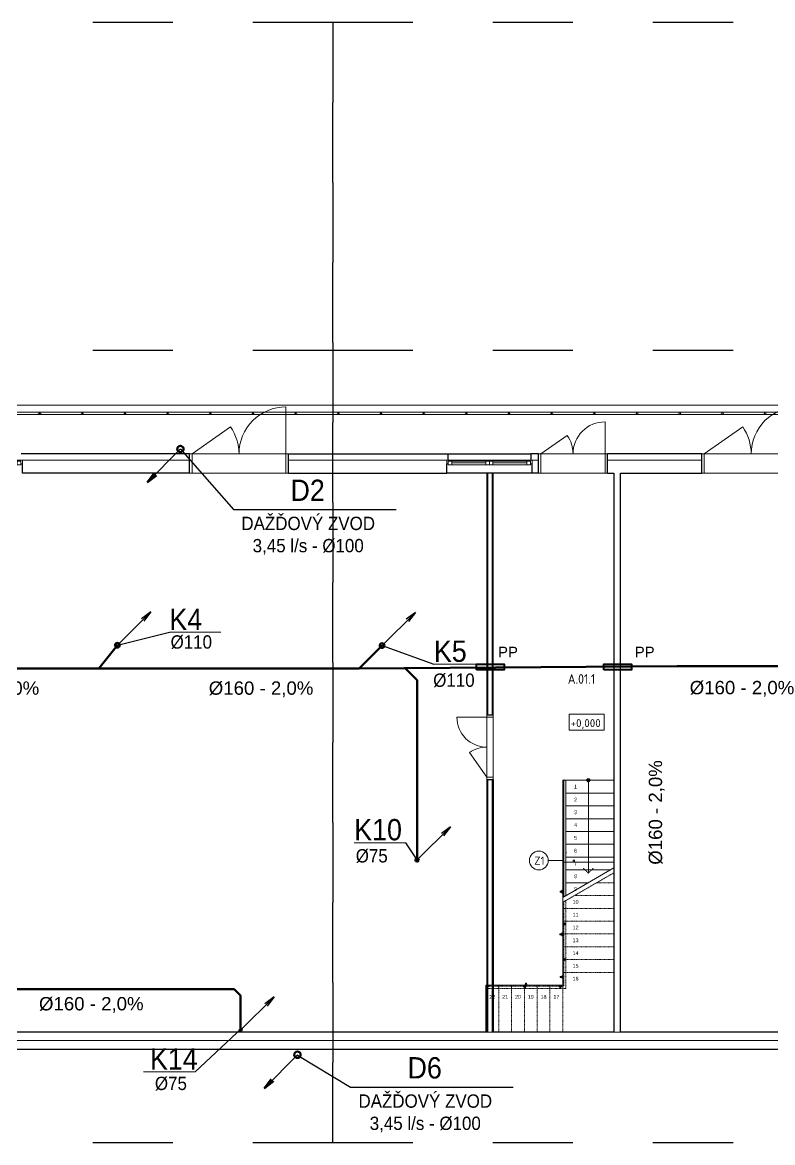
# Model space of a CAD drawing. Header units: millimetres. Extents: x 2377 to 264466, y -28213 to 61616.
# Drawn here: x 21416 to 38992, y -28213 to -1963 of the extents above; entities that cross this region are included whole.
import ezdxf
from ezdxf.lldxf.tags import DXFTag

# ---------------------------------------------------------------- set-up
doc = ezdxf.new("R2010")
doc.units = ezdxf.units.MM
for name, pattern in [('ACAD_ISO04W100', [30.5, 24, -3, 0.5, -3]), ('Bodkočiarkovaná 3mm', [5, 3, -1, 0, -1]), ('Nad rovinou rezu _viditeľná hrana_', [6, 3, -1.5, 0, -1.5]), ('Čiark_ s dvoma bodkami 3mm', [6, 3, -1, 0, -1, 0, -1]), ('Čiarkovaná 3mm', [6, 3, -3])]:
    doc.linetypes.add(name, pattern=pattern)
doc.layers.get('0').update_dxf_attribs({"color": 8})
for name, color, linetype in [('_60992', 7, 'Continuous'), ('IS_Popisy_úseků_Vodovod', 7, 'SOLID'), ('ZT_SMER STUPANIA', 4, 'Continuous'), ('ZTI_popis Pluvia 150', 7, 'Continuous')]:
    doc.layers.add(name, color=color, linetype=linetype)
for name, color, linetype, lineweight in [('_Above_ Cut Marks', 10, 'Čiark_ s dvoma bodkami 3mm', 9), ('_Above_ Handrails', 10, 'Čiark_ s dvoma bodkami 3mm', 9), ('_Above_ Nosing Lines', 10, 'Čiark_ s dvoma bodkami 3mm', 9), ('_Above_ Outlines', 10, 'Čiark_ s dvoma bodkami 3mm', 9), ('_Above_ Railings Cut Line', 10, 'Čiark_ s dvoma bodkami 3mm', 9), ('_Above_ Riser Lines', 10, 'Čiark_ s dvoma bodkami 3mm', 9), ('_Overhead_', 8, 'Nad rovinou rezu _viditeľná hrana_', 9), ('Balusters', 8, 'Continuous', 9), ('Common Edges', 8, 'Continuous', 20), ('Cut Marks', 250, 'Continuous', 20), ('Doors', 8, 'Continuous', 20), ('Floors', 8, 'Continuous', 20), ('Frame_Mullion', 8, 'Continuous', 20), ('Handrails', 8, 'Continuous', 9), ('Nad rovinou rezu', 8, 'Bodkočiarkovaná 3mm', 9), ('Nosing Lines', 8, 'Continuous', 20), ('Outlines', 8, 'Continuous', 20), ('Plan Swing', 8, 'Continuous', 9), ('Railing Tags', 8, 'Continuous', 9), ('Rails', 8, 'Continuous', 9), ('Riser Lines', 8, 'Čiark_ s dvoma bodkami 3mm', 9), ('Roofs', 7, 'Continuous', 9), ('Room Tags', 8, 'Continuous', 9), ('Spot Elevations', 8, 'Continuous', 9), ('Stair Tread_Riser Numbers', 8, 'Continuous', 9), ('Supports', 8, 'Continuous', 9), ('Up Arrows', 8, 'Continuous', 9), ('Walls', 8, 'Continuous', 25), ('Windows', 8, 'Continuous', 20), ('ZTI- PRÍVOD STUDENEJ VODY', 5, 'ACAD_ISO04W100', 50), ('ZTI-popis', 7, 'Continuous', 20), ('ZTI_KANAL', 30, 'Continuous', 50), ('ZTI_pluvia', 4, 'Continuous', 50), ('ZTI_S_KANAL', 30, 'Continuous', 50)]:
    doc.layers.add(name, color=color, linetype=linetype, lineweight=lineweight)
doc.layers.add('NETLAC', color=240, linetype='Čiarkovaná 3mm', plot=False, transparency=0.1)
doc.styles.add('Arial', font='arial.ttf', dxfattribs={"height": 89.296875})
doc.styles.add('ISOCPEUR_3', font='isocpeur.ttf', dxfattribs={"height": 120})
doc.styles.add('ISOCPEUR_4', font='isocpeur.ttf', dxfattribs={"height": 105})
doc.styles.add('ISOCPEUR_5', font='isocpeur.ttf', dxfattribs={"width": 0.9, "height": 187.5})
doc.styles.add('Simplex', font='simplex.shx', dxfattribs={"width": 0.7})
doc.styles.add('Style-Arial', font='arial.ttf')
tags = doc.linetypes.add('SOLID', pattern=[10, 10, 0]).pattern_tags.tags
tags[6:7] = [DXFTag(74, 4), DXFTag(75, 0), DXFTag(340, '0'), DXFTag(46, 0.0), DXFTag(50, 0.0), DXFTag(44, 0.0), DXFTag(45, 0.0)]
tags[4:5] = [DXFTag(74, 4), DXFTag(75, 0), DXFTag(340, '0'), DXFTag(46, 0.0), DXFTag(50, 0.0), DXFTag(44, 0.0), DXFTag(45, 0.0)]

# ---------------------------------------------------------------- blocks, each defined once
blk = doc.blocks.new('Stlpik_montovany_na_celo - Stlpik_montovany_na_celo-4844133-1NP _PRAC_')
at = {"layer": 'Supports'}
for p, q in [((-35, 20), (-35, 15)), ((-35, 20), (35, 20)), ((-35, 15), (-13, 15)), ((-13, -30), (-13, 15)), ((13, 15), (35, 15)), ((13, 15), (13, -30)), ((35, 15), (35, 20)), ((13, -30), (-13, -30))]:
    blk.add_line(p, q, dxfattribs=at)
blk = doc.blocks.new('Stlpik_montovany_na_celo - Stlpik_montovany_na_celo-4844134-1NP _PRAC_')
at = {"layer": 'Supports'}
for p, q in [((-35, 21), (-35, 16)), ((-35, 21), (35, 21)), ((-35, 16), (-13, 16)), ((-13, -29), (-13, 16)), ((13, 16), (35, 16)), ((13, 16), (13, -29)), ((35, 16), (35, 21)), ((13, -29), (-13, -29))]:
    blk.add_line(p, q, dxfattribs=at)
blk = doc.blocks.new('Stlpik_montovany_na_celo - Stlpik_montovany_na_celo-4844135-1NP _PRAC_')
at = {"layer": 'Supports'}
for p, q in [((-35, 22), (-35, 17)), ((-35, 22), (35, 22)), ((-35, 17), (-13, 17)), ((-13, -28), (-13, 17)), ((13, 17), (35, 17)), ((13, 17), (13, -28)), ((35, 17), (35, 22)), ((13, -28), (-13, -28))]:
    blk.add_line(p, q, dxfattribs=at)
blk = doc.blocks.new('Stlpik_montovany_na_celo - Stlpik_montovany_na_celo-4844136-1NP _PRAC_')
at = {"layer": 'Supports'}
for p, q in [((-35, 22), (-35, 17)), ((-35, 22), (35, 22)), ((-35, 17), (-13, 17)), ((-13, -28), (-13, 17)), ((13, 17), (35, 17)), ((13, 17), (13, -28)), ((35, 17), (35, 22)), ((13, -28), (-13, -28))]:
    blk.add_line(p, q, dxfattribs=at)
blk = doc.blocks.new('Stlpik_montovany_na_celo - Stlpik_montovany_na_celo-4844137-1NP _PRAC_')
at = {"layer": 'Supports'}
for p, q in [((-35, 23), (-35, 18)), ((-35, 23), (35, 23)), ((-35, 18), (-13, 18)), ((-13, -27), (-13, 18)), ((13, 18), (35, 18)), ((13, 18), (13, -27)), ((35, 18), (35, 23)), ((13, -27), (-13, -27))]:
    blk.add_line(p, q, dxfattribs=at)
blk = doc.blocks.new('Stlpik_montovany_na_celo - Stlpik_montovany_na_celo-4844138-1NP _PRAC_')
at = {"layer": 'Supports'}
for p, q in [((-35, 24), (-35, 19)), ((-35, 24), (35, 24)), ((-35, 19), (-13, 19)), ((-13, -26), (-13, 19)), ((13, 19), (35, 19)), ((13, 19), (13, -26)), ((35, 19), (35, 24)), ((13, -26), (-13, -26))]:
    blk.add_line(p, q, dxfattribs=at)
blk = doc.blocks.new('Stlpik_montovany_na_celo - Stlpik_montovany_na_celo-4844139-1NP _PRAC_')
at = {"layer": 'Supports'}
for p, q in [((-35, 25), (-35, 20)), ((-35, 25), (35, 25)), ((-35, 20), (-13, 20)), ((-13, -25), (-13, 20)), ((13, 20), (35, 20)), ((13, 20), (13, -25)), ((35, 20), (35, 25)), ((13, -25), (-13, -25))]:
    blk.add_line(p, q, dxfattribs=at)
blk = doc.blocks.new('netlac')
at = {"layer": 'NETLAC', "ltscale": 500}
for p, q in [((83851, 26406), (73351, 26406)), ((73351, 26406), (73351, 5406)), ((83851, 5406), (83851, 26406)), ((83851, 20256), (73351, 20256)), ((73351, 5406), (83851, 5406))]:
    blk.add_line(p, q, dxfattribs=at)
blk = doc.blocks.new('Railing - Railing-4719465-1NP _PRAC_')
at = {"layer": 'Rails'}
for p, q in [((6912, -532), (5938, -532)), ((7912, -532), (6938, -532)), ((8912, -532), (7938, -532)), ((9912, -532), (8938, -532)), ((10912, -532), (9938, -532)), ((11912, -532), (10938, -532)), ((12912, -532), (11938, -532)), ((13912, -532), (12938, -532)), ((14912, -532), (13938, -532)), ((15912, -532), (14938, -532)), ((16912, -532), (15938, -532)), ((17912, -532), (16938, -532)), ((18912, -532), (17938, -532)), ((19912, -532), (18938, -532)), ((20912, -532), (19938, -532)), ((21912, -532), (20938, -532)), ((22912, -532), (21938, -532)), ((23912, -532), (22938, -532)), ((24912, -532), (23938, -532))]:
    blk.add_line(p, q, dxfattribs=at)
blk = doc.blocks.new('Stlpik_montovany_na_celo - Stlpik_montovany_na_celo-3233943-1NP _PRAC_')
at = {"layer": 'Supports'}
for p, q in [((-35, 25), (-35, 20)), ((-35, 25), (35, 25)), ((-35, 20), (-13, 20)), ((-13, -25), (-13, 20)), ((13, 20), (35, 20)), ((13, 20), (13, -25)), ((35, 20), (35, 25)), ((13, -25), (-13, -25))]:
    blk.add_line(p, q, dxfattribs=at)
blk = doc.blocks.new('Stlpik_montovany_na_celo - Stlpik_montovany_na_celo-4876154-1NP _PRAC_')
at = {"layer": 'Supports'}
for p, q in [((-35, 13), (-35, 8)), ((-35, 13), (35, 13)), ((-35, 8), (-13, 8)), ((-13, -37), (-13, 8)), ((13, 8), (35, 8)), ((13, 8), (13, -37)), ((35, 8), (35, 13)), ((13, -37), (-13, -37))]:
    blk.add_line(p, q, dxfattribs=at)
blk = doc.blocks.new('Stlpik_montovany_na_celo - Stlpik_montovany_na_celo-4876155-1NP _PRAC_')
at = {"layer": 'Supports'}
for p, q in [((-35, 10), (-35, 5)), ((-35, 10), (35, 10)), ((-35, 5), (-13, 5)), ((-13, -40), (-13, 5)), ((13, 5), (35, 5)), ((13, 5), (13, -40)), ((35, 5), (35, 10)), ((13, -40), (-13, -40))]:
    blk.add_line(p, q, dxfattribs=at)
blk = doc.blocks.new('Stlpik_montovany_na_celo - Stlpik_montovany_na_celo-4876156-1NP _PRAC_')
at = {"layer": 'Supports'}
for p, q in [((-35, 11), (-35, 6)), ((-35, 11), (35, 11)), ((-35, 6), (-13, 6)), ((-13, -39), (-13, 6)), ((13, 6), (35, 6)), ((13, 6), (13, -39)), ((35, 6), (35, 11)), ((13, -39), (-13, -39))]:
    blk.add_line(p, q, dxfattribs=at)
blk = doc.blocks.new('Stlpik_montovany_na_celo - Stlpik_montovany_na_celo-4960411-1NP _PRAC_')
at = {"layer": 'Supports'}
for p, q in [((-35, 24), (-35, 19)), ((-35, 24), (35, 24)), ((-35, 19), (-13, 19)), ((-13, -26), (-13, 19)), ((13, 19), (35, 19)), ((13, 19), (13, -26)), ((35, 19), (35, 24)), ((13, -26), (-13, -26))]:
    blk.add_line(p, q, dxfattribs=at)
blk = doc.blocks.new('Stlpik_montovany_na_celo - Stlpik_montovany_na_celo-4960412-1NP _PRAC_')
at = {"layer": 'Supports'}
for p, q in [((-35, 23), (-35, 18)), ((-35, 23), (35, 23)), ((-35, 18), (-13, 18)), ((-13, -27), (-13, 18)), ((13, 18), (35, 18)), ((13, 18), (13, -27)), ((35, 18), (35, 23)), ((13, -27), (-13, -27))]:
    blk.add_line(p, q, dxfattribs=at)
blk = doc.blocks.new('Stlpik_montovany_na_celo - Stlpik_montovany_na_celo-4960413-1NP _PRAC_')
at = {"layer": 'Supports'}
for p, q in [((-35, 21), (-35, 16)), ((-35, 21), (35, 21)), ((-35, 16), (-13, 16)), ((-13, -29), (-13, 16)), ((13, 16), (35, 16)), ((13, 16), (13, -29)), ((35, 16), (35, 21)), ((13, -29), (-13, -29))]:
    blk.add_line(p, q, dxfattribs=at)
blk = doc.blocks.new('Dvere 2-krídlové obložkové - 1500x2100mm 2-4960774-1NP _PRAC_')
at = {"layer": 'Doors'}
blk.add_line((750, -225), (136, -655), dxfattribs=at)
blk.add_arc((750, -225), 750, 180, 215, dxfattribs=at)
at = {"layer": 'Frame_Mullion'}
for p, q in [((-750, 225), (-810, 225)), ((-750, -225), (-750, 225)), ((810, 225), (750, 225)), ((750, 225), (750, -225)), ((-810, -225), (-750, -225)), ((750, -225), (810, -225))]:
    blk.add_line(p, q, dxfattribs=at)
at = {"layer": 'Nad rovinou rezu'}
for p, q in [((-810, 225), (810, 225)), ((-810, -225), (810, -225))]:
    blk.add_line(p, q, dxfattribs=at)
at = {"layer": 'Plan Swing'}
blk.add_line((-750, -225), (-750, -975), dxfattribs=at)
blk.add_arc((-750, -225), 750, 270, 0, dxfattribs=at)
blk = doc.blocks.new('Dvere 2-krídlové obložkové - 1400x2100mm-4954828-1NP _PRAC_')
at = {"layer": 'Doors'}
blk.add_line((700, -75), (127, -477), dxfattribs=at)
blk.add_arc((700, -75), 700, 180, 215, dxfattribs=at)
at = {"layer": 'Frame_Mullion'}
for p, q in [((-700, 75), (-760, 75)), ((-700, -75), (-700, 75)), ((760, 75), (700, 75)), ((700, 75), (700, -75)), ((-760, -75), (-700, -75)), ((700, -75), (760, -75))]:
    blk.add_line(p, q, dxfattribs=at)
at = {"layer": 'Nad rovinou rezu'}
for p, q in [((-760, 75), (760, 75)), ((-760, -75), (760, -75))]:
    blk.add_line(p, q, dxfattribs=at)
at = {"layer": 'Plan Swing'}
blk.add_line((-700, -75), (-700, -775), dxfattribs=at)
blk.add_arc((-700, -75), 700, 270, 0, dxfattribs=at)
blk = doc.blocks.new('Okno 2-krídlové - 2000x2200-4958543-1NP _PRAC_')
at = {"layer": 'Frame_Mullion'}
for p, q in [((-1000, -75), (-1000, 9)), ((-1000, 9), (-964, 9)), ((-964, 29), (-964, 9)), ((0, 29), (-964, 29)), ((-964, 9), (-964, -55)), ((-880, -55), (-880, 29)), ((-84, 29), (-84, -55)), ((0, -55), (0, 29)), ((0, 29), (964, 29)), ((0, -55), (0, 29)), ((84, 29), (84, -55)), ((880, -55), (880, 29)), ((964, 29), (964, 9)), ((964, -55), (964, 9)), ((964, 9), (1000, 9)), ((1000, 9), (1000, -75)), ((-939, -75), (-1000, -75)), ((-964, -55), (-929, -55)), ((-929, -55), (-939, -75)), ((939, -75), (-939, -75)), ((-929, -55), (0, -55)), ((-84, -13), (-880, -13)), ((929, -55), (0, -55)), ((84, -13), (880, -13)), ((929, -55), (964, -55)), ((939, -75), (929, -55)), ((1000, -75), (939, -75))]:
    blk.add_line(p, q, dxfattribs=at)
at = {"layer": 'Windows'}
for p, q in [((-964, 9), (-964, 29)), ((-964, 29), (0, 29)), ((964, 29), (0, 29)), ((0, 29), (0, -55)), ((0, 29), (0, -55)), ((964, 9), (964, 29)), ((0, -55), (-929, -55)), ((0, -55), (929, -55))]:
    blk.add_line(p, q, dxfattribs=at)
blk = doc.blocks.new('Dvere 2-krídlové obložkové - 2200x2100mm-4959085-1NP _PRAC_')
at = {"layer": 'Doors'}
blk.add_line((1100, -225), (199, -856), dxfattribs=at)
blk.add_arc((1100, -225), 1100, 180, 215, dxfattribs=at)
at = {"layer": 'Frame_Mullion'}
for p, q in [((-1100, 225), (-1160, 225)), ((-1100, -225), (-1100, 225)), ((1160, 225), (1100, 225)), ((1100, 225), (1100, -225)), ((-1160, -225), (-1100, -225)), ((1100, -225), (1160, -225))]:
    blk.add_line(p, q, dxfattribs=at)
at = {"layer": 'Nad rovinou rezu'}
for p, q in [((-1160, 225), (1160, 225)), ((-1160, -225), (1160, -225))]:
    blk.add_line(p, q, dxfattribs=at)
at = {"layer": 'Plan Swing'}
blk.add_line((-1100, -225), (-1100, -1325), dxfattribs=at)
blk.add_arc((-1100, -225), 1100, 270, 0, dxfattribs=at)
blk = doc.blocks.new('Railing - Railing-4960340-1NP _PRAC_')
at = {"layer": '_Above_ Railings Cut Line'}
for p, q in [((19208, -12001), (19208, -13657)), ((19208, -12001), (19208, -13657)), ((19258, -11972), (19258, -13657)), ((19258, -11972), (19258, -13657)), ((19208, -13657), (19208, -13982)), ((19208, -13657), (19208, -13982)), ((19258, -13657), (19258, -14032)), ((19258, -13657), (19258, -14032)), ((17382, -14032), (17382, -13982)), ((17682, -13982), (17382, -13982)), ((17382, -14032), (17382, -13982)), ((17682, -13982), (17382, -13982)), ((17682, -14032), (17382, -14032)), ((17682, -14032), (17382, -14032)), ((19208, -13982), (17682, -13982)), ((19208, -13982), (17682, -13982)), ((19258, -14032), (17682, -14032)), ((19258, -14032), (17682, -14032))]:
    blk.add_line(p, q, dxfattribs=at)
at = {"layer": 'Rails'}
for p, q in [((19208, -9157), (19258, -9157)), ((19208, -9157), (19208, -11888)), ((19258, -9157), (19258, -11860)), ((19208, -11888), (19258, -11860))]:
    blk.add_line(p, q, dxfattribs=at)
blk = doc.blocks.new('Handrail Type - Handrail_Internal_-4960359-1NP _PRAC_')
at = {"layer": '_Above_ Handrails', "color": 252}
for p, q in [((19208, -12001), (19258, -11972)), ((19208, -12001), (19208, -13657)), ((19258, -11972), (19258, -13657)), ((19208, -13657), (19208, -13982)), ((19258, -13657), (19258, -14032)), ((17382, -14032), (17382, -13982)), ((17682, -13982), (17382, -13982)), ((17682, -14032), (17382, -14032)), ((19208, -13982), (17682, -13982)), ((19258, -14032), (17682, -14032))]:
    blk.add_line(p, q, dxfattribs=at)
blk = doc.blocks.new('Stlpik_montovany_na_celo - Stlpik_montovany_na_celo-V1-1NP _PRAC_')
at = {"layer": 'Supports'}
for p, q in [((35, 25), (26, 25)), ((35, 20), (26, 20)), ((35, 20), (35, 25))]:
    blk.add_line(p, q, dxfattribs=at)
blk = doc.blocks.new('Stlpik_montovany_na_celo - Stlpik_montovany_na_celo-4960410-1NP _PRAC_')
at = {"layer": 'Supports'}
for p, q in [((-13, -25), (-13, -33)), ((-13, -33), (13, -33)), ((13, -33), (13, -25))]:
    blk.add_line(p, q, dxfattribs=at)
blk = doc.blocks.new('Popisok_zabradlia - Popisok_zabradlia-2426690-1NP _PRAC_')
at = {"layer": 'Railing Tags'}
blk.add_circle((0, 0), 2.94, dxfattribs=at)
blk = doc.blocks.new('Spot Elevations - Vyskova kota v podoryse-64578-1NP _PRAC_')
at = {"layer": 'Spot Elevations'}
for p, q in [((-5.5, 0), (-5.5, 5)), ((-5.5, 5), (5.5, 5)), ((5.5, 5), (5.5, 0)), ((5.5, 0), (-5.5, 0))]:
    blk.add_line(p, q, dxfattribs=at)
blk = doc.blocks.new('1np')
at = {"layer": 'Up Arrows'}
blk.add_hatch(color=256, dxfattribs=at).paths.add_polyline_path([(34686, -19759), (34704, -19747), (34713, -19728), (34710, -19707), (34696, -19691), (34676, -19685), (34655, -19691), (34641, -19707), (34638, -19728), (34647, -19747), (34665, -19759)])
h = blk.add_hatch(color=256, dxfattribs=at)
edge = h.paths.add_edge_path()
edge.add_arc((34676, -19723), 37.5, 0, 360)
at = {"layer": '_Above_ Cut Marks', "color": 252}
blk.add_line((34076, -22582), (35276, -21889), dxfattribs=at)
at = {"layer": '_Above_ Nosing Lines', "color": 252}
for p, q in [((35276, -22123), (34870, -22123)), ((35276, -22423), (34351, -22423)), ((35276, -22723), (34076, -22723)), ((35276, -23023), (34076, -23023)), ((35276, -23323), (34076, -23323)), ((35276, -23623), (34076, -23623)), ((35276, -23923), (34076, -23923)), ((35276, -24223), (34076, -24223)), ((32576, -25623), (32576, -24523)), ((32876, -25623), (32876, -24523)), ((33176, -25623), (33176, -24523)), ((33476, -25623), (33476, -24523)), ((33776, -25623), (33776, -24523))]:
    blk.add_line(p, q, dxfattribs=at)
at = {"layer": '_Above_ Outlines', "color": 252}
for p, q in [((35276, -22154), (35276, -24523)), ((34076, -22582), (34076, -24523)), ((32276, -25623), (32276, -24523)), ((34076, -24523), (32276, -24523)), ((34076, -25623), (34076, -24523)), ((35276, -25623), (35276, -24523)), ((34076, -25623), (32276, -25623)), ((34076, -25623), (35276, -25623))]:
    blk.add_line(p, q, dxfattribs=at)
at = {"layer": '_Above_ Riser Lines', "color": 252}
for p, q in [((35276, -22123), (34870, -22123)), ((35276, -22423), (34351, -22423)), ((35276, -22723), (34076, -22723)), ((35276, -23023), (34076, -23023)), ((35276, -23323), (34076, -23323)), ((35276, -23623), (34076, -23623)), ((35276, -23923), (34076, -23923)), ((35276, -24223), (34076, -24223)), ((32576, -25623), (32576, -24523)), ((32876, -25623), (32876, -24523)), ((33176, -25623), (33176, -24523)), ((33476, -25623), (33476, -24523)), ((33776, -25623), (33776, -24523)), ((34076, -25623), (34076, -24523))]:
    blk.add_line(p, q, dxfattribs=at)
at = {"layer": '_Overhead_', "color": 252}
for p, q in [((34676, -21898), (34563, -21785)), ((34675, -21898), (34788, -21785))]:
    blk.add_line(p, q, dxfattribs=at)
at = {"layer": 'Common Edges'}
for p, q in [((25331, -12223), (21416, -12223)), ((31356, -12223), (27651, -12223)), ((33506, -12223), (33356, -12223)), ((37331, -12223), (35126, -12223)), ((32321, -12523), (32321, -18186)), ((32421, -18186), (32421, -12523))]:
    blk.add_line(p, q, dxfattribs=at)
at = {"layer": 'Common Edges', "color": 252}
for p, q in [((32321, -19706), (32321, -25623)), ((32421, -25623), (32421, -19706)), ((32296, -25623), (32446, -25623)), ((35276, -25623), (35426, -25623))]:
    blk.add_line(p, q, dxfattribs=at)
at = {"layer": 'Cut Marks', "color": 252}
blk.add_line((34076, -22469), (35276, -21776), dxfattribs=at)
at = {"layer": 'Floors'}
for p, q in [((15853, -11148), (28783, -11148)), ((28853, -11148), (29783, -11148)), ((29853, -11148), (30783, -11148)), ((30853, -11148), (31783, -11148)), ((31853, -11148), (32783, -11148)), ((32853, -11148), (33783, -11148)), ((33853, -11148), (34783, -11148)), ((34853, -11148), (35783, -11148)), ((35853, -11148), (36783, -11148)), ((36853, -11148), (37783, -11148)), ((37853, -11148), (38783, -11148)), ((38853, -11148), (39783, -11148))]:
    blk.add_line(p, q, dxfattribs=at)
at = {"layer": 'Floors', "color": 252}
for p, q in [((34301, -21643), (34076, -21643)), ((34076, -21643), (34076, -24523)), ((35276, -21643), (34371, -21643)), ((35276, -25623), (35276, -21643)), ((33181, -24523), (32276, -24523)), ((32276, -24523), (32276, -24552)), ((32276, -24557), (32276, -25623)), ((34076, -24523), (33251, -24523)), ((32276, -25623), (35276, -25623)), ((65441, -25823), (5336, -25823))]:
    blk.add_line(p, q, dxfattribs=at)
at = {"layer": 'Nosing Lines', "color": 252}
for p, q in [((34101, -20023), (34076, -20023)), ((35276, -20023), (34151, -20023)), ((34101, -20323), (34076, -20323)), ((35276, -20323), (34151, -20323)), ((34101, -20623), (34076, -20623)), ((35276, -20623), (34151, -20623)), ((34101, -20923), (34076, -20923)), ((35276, -20923), (34151, -20923)), ((34101, -21223), (34076, -21223)), ((35276, -21223), (34151, -21223)), ((34101, -21523), (34076, -21523)), ((35276, -21523), (34151, -21523)), ((34101, -21823), (34076, -21823)), ((35195, -21823), (34151, -21823)), ((34101, -22123), (34076, -22123)), ((34676, -22123), (34151, -22123)), ((34101, -22423), (34076, -22423)), ((34156, -22423), (34151, -22423))]:
    blk.add_line(p, q, dxfattribs=at)
at = {"layer": 'Outlines'}
for p, q in [((34101, -19723), (34076, -19723)), ((35276, -19723), (34151, -19723))]:
    blk.add_line(p, q, dxfattribs=at)
at = {"layer": 'Outlines', "color": 252}
for p, q in [((34076, -19723), (34076, -20023)), ((34076, -20023), (34076, -20323)), ((34076, -20323), (34076, -20623)), ((34076, -20623), (34076, -20923)), ((34076, -20923), (34076, -21223)), ((34076, -21223), (34076, -21523)), ((34076, -21523), (34076, -21823)), ((34076, -21823), (34076, -22123)), ((34076, -22123), (34076, -22423)), ((34076, -22423), (34076, -22469))]:
    blk.add_line(p, q, dxfattribs=at)
at = {"layer": 'Railing Tags', "color": 252}
blk.add_line((34076, -21602), (33736, -21602), dxfattribs=at)
at = {"layer": 'Riser Lines'}
for p, q in [((34101, -19723), (34076, -19723)), ((35276, -19723), (34151, -19723))]:
    blk.add_line(p, q, dxfattribs=at)
at = {"layer": 'Riser Lines', "color": 252}
for p, q in [((34101, -20023), (34076, -20023)), ((35276, -20023), (34151, -20023)), ((34101, -20323), (34076, -20323)), ((35276, -20323), (34151, -20323)), ((34101, -20623), (34076, -20623)), ((35276, -20623), (34151, -20623)), ((34101, -20923), (34076, -20923)), ((35276, -20923), (34151, -20923)), ((34101, -21223), (34076, -21223)), ((35276, -21223), (34151, -21223)), ((34101, -21523), (34076, -21523)), ((35276, -21523), (34151, -21523)), ((34101, -21823), (34076, -21823)), ((35195, -21823), (34151, -21823)), ((34101, -22123), (34076, -22123)), ((34676, -22123), (34151, -22123)), ((34101, -22423), (34076, -22423)), ((34156, -22423), (34151, -22423))]:
    blk.add_line(p, q, dxfattribs=at)
at = {"layer": 'Roofs'}
blk.add_line((65656, -10935), (5121, -10935), dxfattribs=at)
at = {"layer": 'Up Arrows'}
for p, q in [((34676, -19685), (34655, -19691)), ((34696, -19691), (34676, -19685)), ((34641, -19707), (34638, -19728)), ((34638, -19728), (34647, -19747)), ((34655, -19691), (34641, -19707)), ((34647, -19747), (34665, -19759)), ((34665, -19759), (34686, -19759)), ((34686, -19759), (34704, -19747)), ((34710, -19707), (34696, -19691)), ((34704, -19747), (34713, -19728)), ((34713, -19728), (34710, -19707))]:
    blk.add_line(p, q, dxfattribs=at)
at = {"layer": 'Up Arrows', "color": 252}
for p, q in [((34676, -19723), (34676, -20023)), ((34676, -20023), (34676, -20323)), ((34676, -20323), (34676, -20623)), ((34676, -20623), (34676, -20923)), ((34676, -20923), (34676, -21223)), ((34676, -21223), (34676, -21523)), ((34676, -21523), (34676, -21823)), ((34676, -21823), (34676, -21898))]:
    blk.add_line(p, q, dxfattribs=at)
at = {"layer": 'Up Arrows'}
blk.add_circle((34676, -19723), 37.5, dxfattribs=at)
at = {"layer": 'Walls'}
for p, q in [((25331, -12073), (21386, -12073)), ((25331, -12523), (25331, -12073)), ((27651, -12073), (31386, -12073)), ((27651, -12523), (27651, -12073)), ((31386, -12073), (33326, -12073)), ((31386, -12073), (31386, -12223)), ((33506, -12073), (33326, -12073)), ((33326, -12073), (33326, -12223)), ((33506, -12523), (33506, -12073)), ((37331, -12073), (35126, -12073)), ((35126, -12523), (35126, -12073)), ((37331, -12523), (37331, -12073)), ((21416, -12523), (21416, -12307)), ((31356, -12523), (31356, -12307)), ((33356, -12523), (33356, -12307)), ((25331, -12523), (21416, -12523)), ((27651, -12523), (31356, -12523)), ((33356, -12523), (31356, -12523)), ((32296, -12523), (32296, -18186)), ((32446, -18186), (32446, -12523)), ((33506, -12523), (33356, -12523)), ((35126, -12523), (35276, -12523)), ((35426, -12523), (37331, -12523)), ((32296, -18186), (32446, -18186)), ((32296, -19706), (32446, -19706))]:
    blk.add_line(p, q, dxfattribs=at)
at = {"layer": 'Walls', "color": 252}
for p, q in [((35276, -12523), (35276, -25623)), ((35426, -25623), (35426, -12523)), ((32296, -19706), (32296, -25623)), ((32446, -19706), (32446, -25623)), ((32296, -25623), (5501, -25623)), ((35276, -25623), (32446, -25623)), ((65276, -25623), (35426, -25623)), ((5171, -26023), (65606, -26023))]:
    blk.add_line(p, q, dxfattribs=at)
at = {"layer": 'Balusters', "color": 252}
blk.add_blockref('Railing - Railing-4960340-1NP _PRAC_', (14893, -10566), dxfattribs=at)
at = {"layer": 'Frame_Mullion'}
for name, p, rotation in [('Dvere 2-krídlové obložkové - 2200x2100mm-4959085-1NP _PRAC_', (26491, -12298), 180), ('Dvere 2-krídlové obložkové - 2200x2100mm-4959085-1NP _PRAC_', (38491, -12298), 180), ('Dvere 2-krídlové obložkové - 1500x2100mm 2-4960774-1NP _PRAC_', (34316, -12298), 180), ('Dvere 2-krídlové obložkové - 1400x2100mm-4954828-1NP _PRAC_', (32371, -18946), 269.9999999999999)]:
    blk.add_blockref(name, p, dxfattribs=dict(at, rotation=rotation))
at = {"layer": 'Handrails', "color": 252}
blk.add_blockref('Handrail Type - Handrail_Internal_-4960359-1NP _PRAC_', (14893, -10566), dxfattribs=at)
at = {"layer": 'Railing Tags', "color": 252, "xscale": 74.99999999999996, "yscale": 74.99999999999996, "zscale": 74.99999999999996}
blk.add_blockref('Popisok_zabradlia - Popisok_zabradlia-2426690-1NP _PRAC_', (33515, -21602), dxfattribs=at)
at = {"layer": 'Rails'}
blk.add_blockref('Railing - Railing-4719465-1NP _PRAC_', (14893, -10566), dxfattribs=at)
at = {"layer": 'Spot Elevations', "xscale": 74.99999999999996, "yscale": 74.99999999999996, "zscale": 74.99999999999996}
blk.add_blockref('Spot Elevations - Vyskova kota v podoryse-64578-1NP _PRAC_', (34635, -18549), dxfattribs=at)
at = {"layer": 'Supports'}
for name, p, rotation in [('Stlpik_montovany_na_celo - Stlpik_montovany_na_celo-3233943-1NP _PRAC_', (28818, -11123), 180), ('Stlpik_montovany_na_celo - Stlpik_montovany_na_celo-3233943-1NP _PRAC_', (29818, -11123), 180), ('Stlpik_montovany_na_celo - Stlpik_montovany_na_celo-3233943-1NP _PRAC_', (30818, -11123), 180), ('Stlpik_montovany_na_celo - Stlpik_montovany_na_celo-3233943-1NP _PRAC_', (31818, -11123), 180), ('Stlpik_montovany_na_celo - Stlpik_montovany_na_celo-3233943-1NP _PRAC_', (32818, -11123), 180), ('Stlpik_montovany_na_celo - Stlpik_montovany_na_celo-3233943-1NP _PRAC_', (33818, -11123), 180), ('Stlpik_montovany_na_celo - Stlpik_montovany_na_celo-3233943-1NP _PRAC_', (34818, -11123), 180), ('Stlpik_montovany_na_celo - Stlpik_montovany_na_celo-3233943-1NP _PRAC_', (35818, -11123), 180), ('Stlpik_montovany_na_celo - Stlpik_montovany_na_celo-3233943-1NP _PRAC_', (36818, -11123), 180), ('Stlpik_montovany_na_celo - Stlpik_montovany_na_celo-3233943-1NP _PRAC_', (37818, -11123), 180), ('Stlpik_montovany_na_celo - Stlpik_montovany_na_celo-3233943-1NP _PRAC_', (38818, -11123), 180), ('Stlpik_montovany_na_celo - Stlpik_montovany_na_celo-V1-1NP _PRAC_', (34126, -19748), 89.9999999999999)]:
    blk.add_blockref(name, p, dxfattribs=dict(at, rotation=rotation))
at = {"layer": 'Supports', "color": 252}
for name, p, rotation in [('Stlpik_montovany_na_celo - Stlpik_montovany_na_celo-4960410-1NP _PRAC_', (34126, -21418), 89.9999999999999), ('Stlpik_montovany_na_celo - Stlpik_montovany_na_celo-3233943-1NP _PRAC_', (34336, -21618), 180), ('Stlpik_montovany_na_celo - Stlpik_montovany_na_celo-4876156-1NP _PRAC_', (34051, -22333), 269.9999999999999), ('Stlpik_montovany_na_celo - Stlpik_montovany_na_celo-3233943-1NP _PRAC_', (34126, -23088), 89.9999999999999), ('Stlpik_montovany_na_celo - Stlpik_montovany_na_celo-4876155-1NP _PRAC_', (34051, -23333), 269.9999999999999), ('Stlpik_montovany_na_celo - Stlpik_montovany_na_celo-4960411-1NP _PRAC_', (34126, -23923), 89.9999999999999), ('Stlpik_montovany_na_celo - Stlpik_montovany_na_celo-4876154-1NP _PRAC_', (34051, -24333), 269.9999999999999), ('Stlpik_montovany_na_celo - Stlpik_montovany_na_celo-3233943-1NP _PRAC_', (33216, -24498), 180)]:
    blk.add_blockref(name, p, dxfattribs=dict(at, rotation=rotation))
for name, p in [('Stlpik_montovany_na_celo - Stlpik_montovany_na_celo-4960413-1NP _PRAC_', (32306, -24573)), ('Stlpik_montovany_na_celo - Stlpik_montovany_na_celo-3233943-1NP _PRAC_', (33186, -24573)), ('Stlpik_montovany_na_celo - Stlpik_montovany_na_celo-4960412-1NP _PRAC_', (34021, -24573))]:
    blk.add_blockref(name, p, dxfattribs=at)
at = {"layer": 'Windows', "rotation": 180}
for p in [(20416, -12298), (32356, -12298)]:
    blk.add_blockref('Okno 2-krídlové - 2000x2200-4958543-1NP _PRAC_', p, dxfattribs=at)
at = {"layer": 'Railing Tags', "color": 252, "insert": (33407, -21512), "char_height": 187.5, "width": 265.16, "attachment_point": 1, "style": 'ISOCPEUR_3'}
blk.add_mtext('Z1', dxfattribs=at)
at = {"layer": 'Room Tags', "insert": (34193, -17235), "char_height": 225, "width": 847.78, "attachment_point": 1, "style": 'ISOCPEUR_5'}
blk.add_mtext('A.01.1', dxfattribs=at)
at = {"layer": 'Spot Elevations', "insert": (34260, -18289), "char_height": 187.5, "width": 862.71, "attachment_point": 1, "line_spacing_factor": 1.149209, "style": 'ISOCPEUR_4'}
blk.add_mtext('+0,000', dxfattribs=at)
at = {"layer": 'Stair Tread_Riser Numbers', "color": 252, "char_height": 89.3, "attachment_point": 1, "line_spacing_factor": 0.941778, "style": 'Arial'}
for s, insert, width in [('\\fArial|b0|i0|c238|p34|;1', (34341, -19827), 82.42), ('\\fArial|b0|i0|c238|p34|;2', (34341, -20127), 82.42), ('\\fArial|b0|i0|c238|p34|;3', (34341, -20427), 82.42), ('\\fArial|b0|i0|c238|p34|;4', (34341, -20727), 82.42), ('\\fArial|b0|i0|c238|p34|;5', (34341, -21027), 82.42), ('\\fArial|b0|i0|c238|p34|;6', (34341, -21327), 82.42), ('\\fArial|b0|i0|c238|p34|;7', (34341, -21627), 82.42), ('\\fArial|b0|i0|c238|p34|;8', (34341, -21927), 82.42), ('\\fArial|b0|i0|c238|p34|;9', (34341, -22227), 82.42), ('10', (34307, -22527), 164.83), ('11', (34307, -22827), 164.83), ('12', (34307, -23127), 164.83), ('13', (34307, -23427), 164.83), ('14', (34307, -23727), 164.83), ('15', (34307, -24027), 164.83), ('16', (34307, -24327), 164.83), ('22', (32357, -24752), 164.83), ('21', (32657, -24752), 164.83), ('20', (32957, -24752), 164.83), ('19', (33257, -24752), 164.83), ('18', (33557, -24752), 164.83), ('17', (33857, -24752), 164.83)]:
    blk.add_mtext(s, dxfattribs=dict(at, insert=insert, width=width))
blk = doc.blocks.new('šipka')
at = {"layer": 'ZTI_pluvia', "color": 146, "lineweight": 25, "true_color": 0x105689}
blk.add_line((-500735337, -1209381827), (-500736896, -1209383400), dxfattribs=at)
at = {"layer": 'ZTI_pluvia', "color": 146, "true_color": 0x105689}
for q in [(-500736570, -1209382963), (-500736462, -1209383070)]:
    blk.add_line((-500736896, -1209383400), q, dxfattribs=at)
blk = doc.blocks.new('asasdasdasd')
at = {"layer": 'ZT_SMER STUPANIA', "color": 30, "linetype": 'Continuous'}
blk.add_line((26683, 6886), (25904, 6099), dxfattribs=at)
at = {"layer": 'ZT_SMER STUPANIA', "color": 30, "linetype": 'Continuous', "lineweight": 30}
for q in [(26067, 6317), (26121, 6264)]:
    blk.add_line((25904, 6099), q, dxfattribs=at)

msp = doc.modelspace()

# ---------------------------------------------------------------- linework, layer by layer
at = {"color": 7, "lineweight": 18, "transparency": 33554687}
msp.add_line((24255, -26554), (25462, -26554), dxfattribs=at)
at = {"layer": 'ZTI_popis Pluvia 150', "color": 250, "ltscale": 20}
for p, q in [((27863, -26160), (29100, -26915)), ((29100, -26915), (32912, -26915))]:
    msp.add_line(p, q, dxfattribs=at)
at = {"layer": 'ZTI_S_KANAL', "color": 30, "ltscale": 50}
for centre, radius in [((23641, -16557), 55), ((29842, -16566), 55), ((30663, -21591), 37.5), ((26528, -25577), 25)]:
    msp.add_circle(centre, radius, dxfattribs=at)

# ---------------------------------------------------------------- block references
at = {"color": 0, "xscale": 1.25, "yscale": 1.25, "zscale": 1.25}
for p in [(-76124, -34971), (-62999, -34971)]:
    msp.add_blockref('netlac', p, dxfattribs=at)
at = {"layer": '_60992', "color": 3, "xscale": 0.5, "yscale": 0.5, "zscale": 0.5}
msp.add_blockref('šipka', (250395528, 604664759), dxfattribs=at)
at = {"layer": 'Supports', "rotation": 180}
for name, p in [('Stlpik_montovany_na_celo - Stlpik_montovany_na_celo-4844133-1NP _PRAC_', (21818, -11123)), ('Stlpik_montovany_na_celo - Stlpik_montovany_na_celo-4844134-1NP _PRAC_', (22818, -11123)), ('Stlpik_montovany_na_celo - Stlpik_montovany_na_celo-4844135-1NP _PRAC_', (23818, -11123)), ('Stlpik_montovany_na_celo - Stlpik_montovany_na_celo-4844136-1NP _PRAC_', (24818, -11123)), ('Stlpik_montovany_na_celo - Stlpik_montovany_na_celo-4844137-1NP _PRAC_', (25818, -11123)), ('Stlpik_montovany_na_celo - Stlpik_montovany_na_celo-4844138-1NP _PRAC_', (26818, -11123)), ('Stlpik_montovany_na_celo - Stlpik_montovany_na_celo-4844139-1NP _PRAC_', (27818, -11123))]:
    msp.add_blockref(name, p, dxfattribs=at)

# ---------------------------------------------------------------- texts
at = {"layer": 'ZTI-popis', "color": 7, "ltscale": 0.04, "attachment_point": 5, "style": 'Simplex'}
for s, insert, char_height, width, rotation in [('{\\fArial|b0|i0|c238|p34;\\W0.9;D6}', (30841, -26464), 500, 2813.09, 359.9628), ('\\pxi1.36829,qc;{\\fArial|b0|i0|c238|p34;\\W0.90909;\\C250;%%C75}', (24681, -26831), 312.5, 1394.33, 0.0013), ('\\pxi1.36829,qc;{\\fArial|b0|i0|c238|p34;\\W0.90909;\\C250;DAŽĎOVÝ ZVOD \\P3,45 l/s - %%C100}', (30641, -27529), 312.5, 11837.47, 0.0013)]:
    msp.add_mtext(s, dxfattribs=dict(at, insert=insert, char_height=char_height, width=width, rotation=rotation))

# ---------------------------------------------------------------- next in the draw order: block references
at = {"color": 0}
msp.add_blockref('1np', (0, 0), dxfattribs=at)

# ---------------------------------------------------------------- next in the draw order: linework, layer by layer
for p, q in [((23641, -16557), (24861, -16253)), ((29842, -16566), (31058, -17003)), ((30662, -21589), (30398, -21186)), ((25462, -26554), (26560, -25533))]:
    msp.add_line(p, q, dxfattribs=at)
at = {"color": 7, "lineweight": 18, "transparency": 33554687}
for p, q in [((24861, -16253), (26068, -16253)), ((31058, -17003), (32265, -17003)), ((29191, -21186), (30398, -21186))]:
    msp.add_line(p, q, dxfattribs=at)
at = {"layer": '_60992', "color": 146, "lineweight": 50, "true_color": 0x105689}
for centre in [(25117, -11958), (27859, -26155)]:
    msp.add_circle(centre, 75, dxfattribs=at)
at = {"layer": 'IS_Popisy_úseků_Vodovod', "color": 1, "lineweight": 40, "ltscale": 10}
for points in [[(32055, -17133), (32055, -17000), (32704, -17000), (32704, -17133)], [(35041, -17133), (35041, -17000), (35690, -17000), (35690, -17133)]]:
    msp.add_lwpolyline(points, close=True, dxfattribs=at)
at = {"layer": 'ZTI_KANAL'}
for points in [[(29842, -16566), (29302, -17106), (6134, -17106), (5588, -17653), (5588, -25390)], [(23641, -16557), (23207, -17106)], [(53445, -16673), (53067, -17051), (36760, -17051), (29302, -17106)], [(30663, -21591), (30663, -17380), (30381, -17098)], [(5588, -25390), (6356, -24621), (26380, -24621)], [(26528, -25577), (26528, -24769), (26380, -24621)]]:
    msp.add_lwpolyline(points, dxfattribs=at)
at = {"layer": 'ZTI_popis Pluvia 150', "color": 250, "ltscale": 20}
for p, q in [((25121, -11963), (26358, -13378)), ((26358, -13378), (30169, -13378))]:
    msp.add_line(p, q, dxfattribs=at)

# ---------------------------------------------------------------- next in the draw order: block references
at = {"layer": '_60992', "color": 3, "xscale": 0.5, "yscale": 0.5, "zscale": 0.5}
msp.add_blockref('šipka', (250392785, 604678955), dxfattribs=at)
at = {"layer": 'ZTI- PRÍVOD STUDENEJ VODY', "xscale": -1, "rotation": 90.0000000000005}
for p in [(30526, 10126), (36727, 10117), (37548, 5094), (33413, 1106)]:
    msp.add_blockref('asasdasdasd', p, dxfattribs=at)

# ---------------------------------------------------------------- next in the draw order: texts
at = {"layer": 'IS_Popisy_úseků_Vodovod', "ltscale": 10, "char_height": 500, "width": 3746.13, "attachment_point": 9, "style": 'Style-Arial'}
for s, insert in [('\\pxql;{\\W0.9;K4}', (28605, -16204)), ('\\pxql;{\\W0.9;K5}', (34803, -16954)), ('\\pxql;{\\W0.9;K10}', (32936, -21137)), ('\\pxql;{\\W0.9;K14}', (28151, -26502))]:
    msp.add_mtext(s, dxfattribs=dict(at, insert=insert))
at = {"layer": 'IS_Popisy_úseků_Vodovod', "color": 1, "lineweight": 40, "ltscale": 10, "char_height": 250, "width": 337.37, "attachment_point": 5, "style": 'Style-Arial'}
for insert in [(32793, -16717), (35996, -16717)]:
    msp.add_mtext('PP', dxfattribs=dict(at, insert=insert))
at = {"layer": 'ZTI-popis', "color": 7, "ltscale": 0.04, "attachment_point": 5, "style": 'Simplex'}
for s, insert, char_height, width, rotation in [('{\\fArial|b0|i0|c238|p34;\\W0.9;D2}', (28099, -12927), 500, 2813.09, 359.9628), ('\\pxi1.36829,qc;{\\fArial|b0|i0|c238|p34;\\W0.90909;\\C250;DAŽĎOVÝ ZVOD \\P3,45 l/s - %%C100}', (27898, -13992), 312.5, 11837.47, 0.0013), ('\\pxi1.36829,qc;{\\fArial|b0|i0|c238|p34;\\W0.90909;\\C250;%%C110}', (25159, -16487), 312.5, 1394.33, 0.0013), ('\\pxi1.36829,qc;{\\fArial|b0|i0|c238|p34;\\W0.90909;\\C250;%%C110}', (31312, -17382), 312.5, 1394.33, 0.0013), ('{\\fArial|b0|i0|c238|p34;\\W1;\\C0;  %%C160 \\C256;\\c0;- 2,0\\C0;%}', (20463, -17591), 312.5, 11837.47, 0.0013), ('{\\fArial|b0|i0|c238|p34;\\W1;\\C0;  %%C160 \\C256;\\c0;- 2,0\\C0;%}', (26886, -17591), 312.5, 11837.47, 0.0013), ('{\\fArial|b0|i0|c238|p34;\\W1;\\C0;  %%C160 \\C256;\\c0;- 2,0\\C0;%}', (38154, -17579), 312.5, 2974.8, 0.0013), ('{\\fArial|b0|i0|c238|p34;\\W1;\\C0;  %%C160 \\C256;\\c0;- 2,0\\C0;%}', (36276, -20598), 312.5, 2974.8, 90.0013), ('\\pxi1.36829,qc;{\\fArial|b0|i0|c238|p34;\\W0.90909;\\C250;%%C75}', (29387, -21498), 312.5, 1394.33, 0.0013), ('{\\fArial|b0|i0|c238|p34;\\W1;\\C0;  %%C160 \\C256;\\c0;- 2,0\\C0;%}', (22908, -24987), 312.5, 11837.47, 0.0013)]:
    msp.add_mtext(s, dxfattribs=dict(at, insert=insert, char_height=char_height, width=width, rotation=rotation))

doc.saveas('drawing.dxf')
